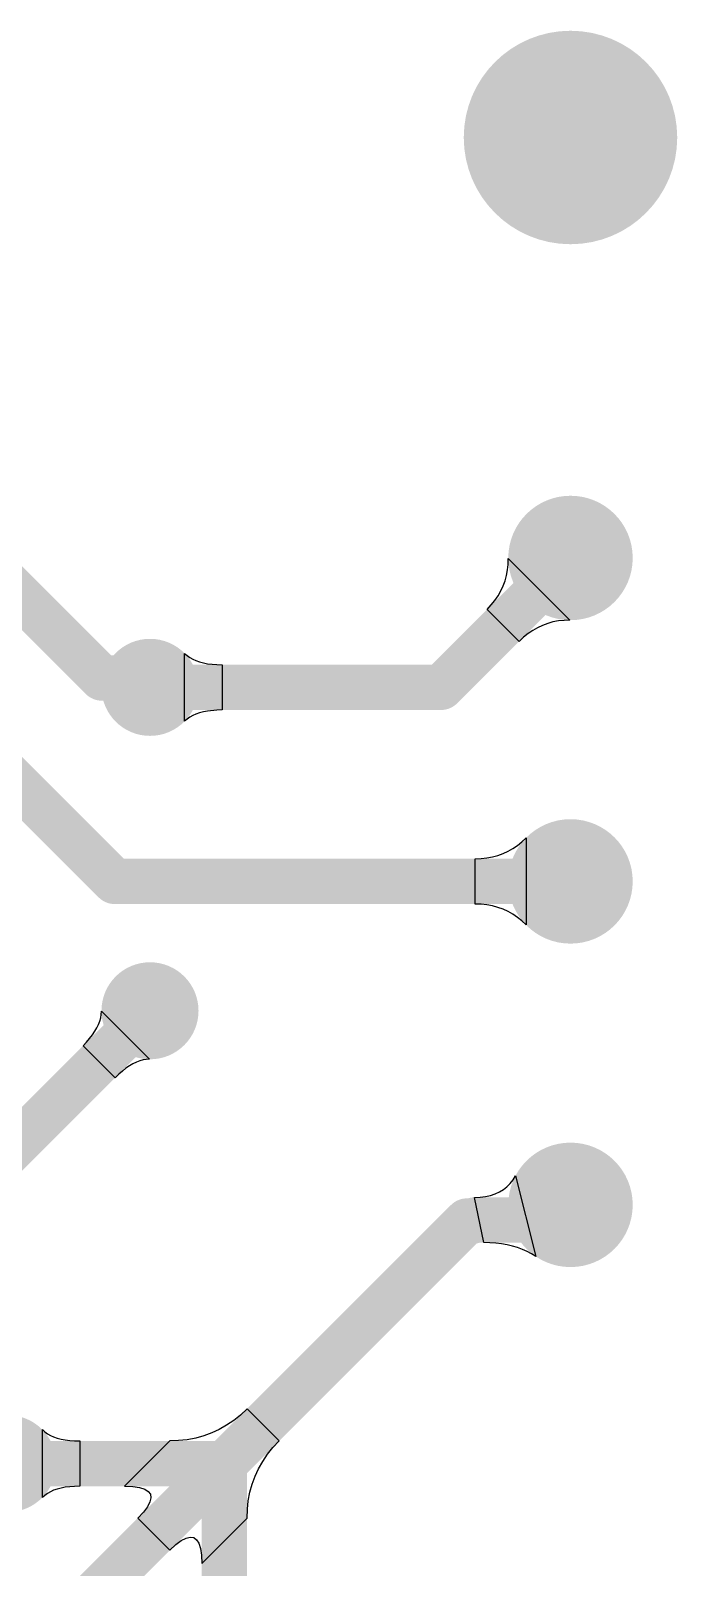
# Model space of a CAD drawing. Header units: inches. Extents: x 0.13 to 2.13, y 0.1 to 1.6.
# Drawn here: x 1.738 to 2.132, y 0.606 to 1.541 of the extents above; entities that cross this region are included whole.
import ezdxf

# ---------------------------------------------------------------- set-up
doc = ezdxf.new("R2010")
doc.units = ezdxf.units.IN
doc.header["$MEASUREMENT"] = 0
doc.layers.add('Pad Holes', color=156, linetype='Continuous')
doc.layers.add('Top Layer', color=1, linetype='Continuous')

# ---------------------------------------------------------------- blocks, each defined once
blk = doc.blocks.new('XS3________13')
at = {"layer": 'Pad Holes'}
h = blk.add_hatch(color=7, dxfattribs=at)
edge = h.paths.add_edge_path()
edge.add_arc((-0.19685, 0), 0.01969, 0, 360)
h = blk.add_hatch(color=7, dxfattribs=at)
edge = h.paths.add_edge_path()
edge.add_arc((0, 0), 0.01969, 0, 360)
h = blk.add_hatch(color=7, dxfattribs=at)
edge = h.paths.add_edge_path()
edge.add_arc((0.19685, 0), 0.01969, 0, 360)
at = {"layer": 'Top Layer'}
h = blk.add_hatch(color=1, dxfattribs=at)
edge = h.paths.add_edge_path()
edge.add_arc((-0.19685, 0), 0.03787, 0, 360)
h = blk.add_hatch(color=1, dxfattribs=at)
edge = h.paths.add_edge_path()
edge.add_arc((0, 0), 0.03787, 0, 360)
h = blk.add_hatch(color=1, dxfattribs=at)
edge = h.paths.add_edge_path()
edge.add_arc((0.19685, 0), 0.03787, 0, 360)
blk = doc.blocks.new('R_THT_10_8___19')
at = {"layer": 'Pad Holes'}
h = blk.add_hatch(color=7, dxfattribs=at)
edge = h.paths.add_edge_path()
edge.add_arc((0, 0), 0.01575, 0, 360)
h = blk.add_hatch(color=7, dxfattribs=at)
edge = h.paths.add_edge_path()
edge.add_arc((0.4252, 0), 0.01575, 0, 360)
at = {"layer": 'Top Layer'}
h = blk.add_hatch(color=1, dxfattribs=at)
edge = h.paths.add_edge_path()
edge.add_arc((0, 0), 0.02953, 0, 360)
h = blk.add_hatch(color=1, dxfattribs=at)
edge = h.paths.add_edge_path()
edge.add_arc((0.4252, 0), 0.02953, 0, 360)
blk = doc.blocks.new('C_THT_5___23')
at = {"layer": 'Pad Holes'}
h = blk.add_hatch(color=7, dxfattribs=at)
edge = h.paths.add_edge_path()
edge.add_arc((0, 0), 0.01575, 0, 360)
h = blk.add_hatch(color=7, dxfattribs=at)
edge = h.paths.add_edge_path()
edge.add_arc((0.19685, 0), 0.01575, 0, 360)
at = {"layer": 'Top Layer'}
h = blk.add_hatch(color=1, dxfattribs=at)
edge = h.paths.add_edge_path()
edge.add_arc((0, 0), 0.02953, 0, 360)
h = blk.add_hatch(color=1, dxfattribs=at)
edge = h.paths.add_edge_path()
edge.add_arc((0.19685, 0), 0.02953, 0, 360)

msp = doc.modelspace()

# ---------------------------------------------------------------- hatches: boundary and pattern name
at = {"layer": 'Pad Holes'}
h = msp.add_hatch(color=7, dxfattribs=at)
edge = h.paths.add_edge_path()
edge.add_arc((2.06693, 1.47638), 0.06496, 0, 360)
at = {"layer": 'Top Layer'}
h = msp.add_hatch(color=1, dxfattribs=at)
edge = h.paths.add_edge_path()
edge.add_arc((2.06693, 1.47638), 0.06496, 0, 360)

# ---------------------------------------------------------------- linework, layer by layer
for p, q in [((2.0286, 1.21315), (2.02896, 1.21658)), ((2.02896, 1.21658), (2.02906, 1.22009)), ((2.02906, 1.22009), (2.06655, 1.1826)), ((2.02592, 1.20346), (2.02708, 1.20659)), ((2.02708, 1.20659), (2.02797, 1.20983)), ((2.02797, 1.20983), (2.0286, 1.21315)), ((2.02087, 1.19462), (2.02282, 1.19747)), ((2.02282, 1.19747), (2.0245, 1.20042)), ((2.0245, 1.20042), (2.02592, 1.20346)), ((2.01617, 1.1892), (2.01865, 1.19186)), ((2.03566, 1.16971), (2.01617, 1.1892)), ((2.01865, 1.19186), (2.02087, 1.19462)), ((2.04991, 1.17947), (2.04687, 1.17805)), ((2.05305, 1.18062), (2.04991, 1.17947)), ((2.05628, 1.18152), (2.05305, 1.18062)), ((2.05961, 1.18214), (2.05628, 1.18152)), ((2.06303, 1.1825), (2.05961, 1.18214)), ((2.06655, 1.1826), (2.06303, 1.1825)), ((2.03832, 1.1722), (2.03566, 1.16971)), ((2.04107, 1.17441), (2.03832, 1.1722)), ((2.04393, 1.17636), (2.04107, 1.17441)), ((2.04687, 1.17805), (2.04393, 1.17636)), ((1.83211, 1.12106), (1.83211, 1.1624)), ((1.83211, 1.1624), (1.83355, 1.16109)), ((1.83355, 1.16109), (1.83518, 1.15992)), ((1.83518, 1.15992), (1.83699, 1.15889)), ((1.83699, 1.15889), (1.83899, 1.15799)), ((1.83899, 1.15799), (1.84117, 1.15724)), ((1.84117, 1.15724), (1.84354, 1.15662)), ((1.84354, 1.15662), (1.84609, 1.15613)), ((1.84609, 1.15613), (1.84883, 1.15579)), ((1.84883, 1.15579), (1.85175, 1.15558)), ((1.85175, 1.15558), (1.85485, 1.15551)), ((1.85485, 1.15551), (1.85486, 1.12795)), ((1.83355, 1.12237), (1.83211, 1.12106)), ((1.83518, 1.12354), (1.83355, 1.12237)), ((1.83699, 1.12458), (1.83518, 1.12354)), ((1.83899, 1.12547), (1.83699, 1.12458)), ((1.84117, 1.12623), (1.83899, 1.12547)), ((1.84354, 1.12685), (1.84117, 1.12623)), ((1.84609, 1.12733), (1.84354, 1.12685)), ((1.85175, 1.12789), (1.84609, 1.12733)), ((1.85486, 1.12795), (1.85175, 1.12789)), ((2.03465, 1.04555), (2.03733, 1.04771)), ((2.03733, 1.04771), (2.03988, 1.05013)), ((2.03988, 1.05013), (2.03988, 0.99711)), ((2.01608, 1.03791), (2.01947, 1.03855)), ((2.01947, 1.03855), (2.02275, 1.03944)), ((2.02275, 1.03944), (2.0259, 1.04058)), ((2.0259, 1.04058), (2.02894, 1.04199)), ((2.02894, 1.04199), (2.03185, 1.04364)), ((2.03185, 1.04364), (2.03465, 1.04555)), ((2.00893, 1.0374), (2.01256, 1.03753)), ((2.00893, 1.00984), (2.00893, 1.0374)), ((2.01256, 1.03753), (2.01608, 1.03791)), ((2.01256, 1.00972), (2.00893, 1.00984)), ((2.01608, 1.00933), (2.01256, 1.00972)), ((2.01947, 1.0087), (2.01608, 1.00933)), ((2.02275, 1.00781), (2.01947, 1.0087)), ((2.0259, 1.00666), (2.02275, 1.00781)), ((2.02894, 1.00526), (2.0259, 1.00666)), ((2.03185, 1.0036), (2.02894, 1.00526)), ((2.03465, 1.00169), (2.03185, 1.0036)), ((2.03733, 0.99953), (2.03465, 1.00169)), ((2.03988, 0.99711), (2.03733, 0.99953)), ((1.7814, 0.94264), (1.7815, 0.94459)), ((1.7815, 0.94459), (1.81073, 0.91536)), ((1.77874, 0.93452), (1.77975, 0.9366)), ((1.77975, 0.9366), (1.78053, 0.93865)), ((1.78053, 0.93865), (1.78108, 0.94066)), ((1.78108, 0.94066), (1.7814, 0.94264)), ((1.77029, 0.92363), (1.77243, 0.92588)), ((1.77243, 0.92588), (1.77604, 0.93027)), ((1.77604, 0.93027), (1.77751, 0.93241)), ((1.77751, 0.93241), (1.77874, 0.93452)), ((1.78977, 0.90414), (1.77029, 0.92363)), ((1.79423, 0.90821), (1.79202, 0.90629)), ((1.79641, 0.9099), (1.79423, 0.90821)), ((1.79855, 0.91137), (1.79641, 0.9099)), ((1.80067, 0.9126), (1.79855, 0.91137)), ((1.80274, 0.91361), (1.80067, 0.9126)), ((1.80479, 0.91439), (1.80274, 0.91361)), ((1.8068, 0.91494), (1.80479, 0.91439)), ((1.80878, 0.91526), (1.8068, 0.91494)), ((1.81073, 0.91536), (1.80878, 0.91526)), ((1.79202, 0.90629), (1.78977, 0.90414)), ((2.03022, 0.83974), (2.03194, 0.84197)), ((2.03194, 0.84197), (2.03344, 0.84447)), ((2.03344, 0.84447), (2.04577, 0.79536)), ((2.01526, 0.83186), (2.0183, 0.83251)), ((2.0183, 0.83251), (2.02113, 0.83343)), ((2.02113, 0.83343), (2.02374, 0.83461)), ((2.02374, 0.83461), (2.02612, 0.83606)), ((2.02612, 0.83606), (2.02828, 0.83777)), ((2.02828, 0.83777), (2.03022, 0.83974)), ((2.0085, 0.83133), (2.01199, 0.83146)), ((2.01411, 0.80377), (2.0085, 0.83133)), ((2.01199, 0.83146), (2.01526, 0.83186)), ((2.02151, 0.80344), (2.01411, 0.80377)), ((2.02501, 0.80301), (2.02151, 0.80344)), ((2.02838, 0.80243), (2.02501, 0.80301)), ((2.03161, 0.80167), (2.02838, 0.80243)), ((2.03471, 0.80074), (2.03161, 0.80167)), ((2.03768, 0.79965), (2.03471, 0.80074)), ((2.04051, 0.79839), (2.03768, 0.79965)), ((2.0432, 0.79696), (2.04051, 0.79839)), ((2.04577, 0.79536), (2.0432, 0.79696)), ((1.87008, 0.70256), (1.8661, 0.69886)), ((1.88957, 0.68307), (1.87008, 0.70256)), ((1.85766, 0.69262), (1.8532, 0.69009)), ((1.86196, 0.69554), (1.85766, 0.69262)), ((1.8661, 0.69886), (1.86196, 0.69554)), ((1.7455, 0.64862), (1.7455, 0.68996)), ((1.7455, 0.68996), (1.74694, 0.68865)), ((1.74694, 0.68865), (1.74857, 0.68748)), ((1.74857, 0.68748), (1.75038, 0.68645)), ((1.75038, 0.68645), (1.75238, 0.68555)), ((1.75238, 0.68555), (1.75456, 0.68479)), ((1.75456, 0.68479), (1.75693, 0.68417)), ((1.75693, 0.68417), (1.75948, 0.68369)), ((1.75948, 0.68369), (1.76221, 0.68335)), ((1.76221, 0.68335), (1.76514, 0.68314)), ((1.76514, 0.68314), (1.76824, 0.68307)), ((1.76824, 0.68307), (1.76824, 0.65551)), ((1.82303, 0.68307), (1.79547, 0.65551)), ((1.82846, 0.68327), (1.82303, 0.68307)), ((1.83373, 0.68385), (1.82846, 0.68327)), ((1.83884, 0.68482), (1.83373, 0.68385)), ((1.84379, 0.68619), (1.83884, 0.68482)), ((1.84857, 0.68794), (1.84379, 0.68619)), ((1.8532, 0.69009), (1.84857, 0.68794)), ((1.88586, 0.67909), (1.88957, 0.68307)), ((1.87963, 0.67065), (1.88255, 0.67495)), ((1.88255, 0.67495), (1.88586, 0.67909)), ((1.87495, 0.66157), (1.87709, 0.66619)), ((1.87709, 0.66619), (1.87963, 0.67065)), ((1.75948, 0.65489), (1.75693, 0.65441)), ((1.76514, 0.65544), (1.75948, 0.65489)), ((1.76824, 0.65551), (1.76514, 0.65544)), ((1.79547, 0.65551), (1.80052, 0.65532)), ((1.80052, 0.65532), (1.80462, 0.65473)), ((1.80462, 0.65473), (1.80778, 0.65376)), ((1.87183, 0.65183), (1.8732, 0.65678)), ((1.8732, 0.65678), (1.87495, 0.66157)), ((1.74694, 0.64993), (1.7455, 0.64862)), ((1.74857, 0.6511), (1.74694, 0.64993)), ((1.75038, 0.65214), (1.74857, 0.6511)), ((1.75238, 0.65303), (1.75038, 0.65214)), ((1.75456, 0.65379), (1.75238, 0.65303)), ((1.75693, 0.65441), (1.75456, 0.65379)), ((1.80778, 0.65376), (1.80999, 0.65239)), ((1.811, 0.64596), (1.80946, 0.64304)), ((1.80999, 0.65239), (1.81127, 0.65064)), ((1.81161, 0.6485), (1.811, 0.64596)), ((1.81127, 0.65064), (1.81161, 0.6485)), ((1.87027, 0.64146), (1.87086, 0.64673)), ((1.87086, 0.64673), (1.87183, 0.65183)), ((1.80697, 0.63973), (1.80355, 0.63602)), ((1.80355, 0.63602), (1.82303, 0.61654)), ((1.80946, 0.64304), (1.80697, 0.63973)), ((1.84252, 0.60847), (1.87008, 0.63602)), ((1.87008, 0.63602), (1.87027, 0.64146)), ((1.82303, 0.61654), (1.82674, 0.61996)), ((1.82674, 0.61996), (1.83005, 0.62245)), ((1.83005, 0.62245), (1.83297, 0.624)), ((1.83297, 0.624), (1.8355, 0.6246)), ((1.8355, 0.6246), (1.83765, 0.62426)), ((1.83765, 0.62426), (1.8394, 0.62299)), ((1.8394, 0.62299), (1.84077, 0.62077)), ((1.84077, 0.62077), (1.84174, 0.61761)), ((1.84174, 0.61761), (1.84233, 0.61351)), ((1.84233, 0.61351), (1.84252, 0.60847))]:
    msp.add_line(p, q, dxfattribs=at)
for points in [[(1.66758, 1.26157, 0.02756, 0.02756, 0), (1.78176, 1.14738, 0.02756, 0.02756, 0)], [(1.98819, 1.14173, 0.02756, 0.02756, 0), (2.06693, 1.22047, 0.02756, 0.02756, 0)], [(1.63206, 1.1811, 0.02756, 0.02756, 0), (1.78954, 1.02362, 0.02756, 0.02756, 0)], [(1.78176, 1.14738, 0.02756, 0.02756, 0), (1.79553, 1.14738, 0.02756, 0.02756, 0)], [(1.79553, 1.14738, 0.02756, 0.02756, 0), (1.80118, 1.14173, 0.02756, 0.02756, 0)], [(1.80118, 1.14173, 0.02756, 0.02756, 0), (1.98819, 1.14173, 0.02756, 0.02756, 0)], [(1.78954, 1.02362, 0.02756, 0.02756, 0), (2.06693, 1.02362, 0.02756, 0.02756, 0)], [(1.70681, 0.84067, 0.02756, 0.02756, 0), (1.81102, 0.94488, 0.02756, 0.02756, 0)], [(2.05771, 0.81755, 0.02756, 0.02756, 0), (2.06693, 0.82677, 0.02756, 0.02756, 0)], [(1.8563, 0.66929, 0.02756, 0.02756, 0), (2.00394, 0.81693, 0.02756, 0.02756, 0)], [(2.00394, 0.81693, 0.02756, 0.02756, 0), (2.00787, 0.81693, 0.02756, 0.02756, 0)], [(2.00787, 0.81693, 0.02756, 0.02756, 0), (2.0085, 0.81755, 0.02756, 0.02756, 0)], [(2.0085, 0.81755, 0.02756, 0.02756, 0), (2.05771, 0.81755, 0.02756, 0.02756, 0)], [(1.69882, 0.51181, 0.02756, 0.02756, 0), (1.8563, 0.66929, 0.02756, 0.02756, 0)], [(1.72441, 0.66929, 0.02756, 0.02756, 0), (1.8563, 0.66929, 0.02756, 0.02756, 0)], [(1.8563, 0.2126, 0.02756, 0.02756, 0), (1.8563, 0.66929, 0.02756, 0.02756, 0)]]:
    msp.add_lwpolyline(points, format="xyseb", dxfattribs=at)
for points in [[(2.06004, 1.22047, 0.01378, 0.01378, 1), (2.07382, 1.22047, 0.01378, 0.01378, 1)], [(1.77487, 1.14738, 0.01378, 0.01378, 1), (1.78865, 1.14738, 0.01378, 0.01378, 1)], [(1.77487, 1.14738, 0.01378, 0.01378, 1), (1.78865, 1.14738, 0.01378, 0.01378, 1)], [(1.78864, 1.14738, 0.01378, 0.01378, 1), (1.80242, 1.14738, 0.01378, 0.01378, 1)], [(1.78864, 1.14738, 0.01378, 0.01378, 1), (1.80242, 1.14738, 0.01378, 0.01378, 1)], [(1.79429, 1.14173, 0.01378, 0.01378, 1), (1.80807, 1.14173, 0.01378, 0.01378, 1)], [(1.79429, 1.14173, 0.01378, 0.01378, 1), (1.80807, 1.14173, 0.01378, 0.01378, 1)], [(1.9813, 1.14173, 0.01378, 0.01378, 1), (1.99508, 1.14173, 0.01378, 0.01378, 1)], [(1.9813, 1.14173, 0.01378, 0.01378, 1), (1.99508, 1.14173, 0.01378, 0.01378, 1)], [(1.78265, 1.02362, 0.01378, 0.01378, 1), (1.79643, 1.02362, 0.01378, 0.01378, 1)], [(1.78265, 1.02362, 0.01378, 0.01378, 1), (1.79643, 1.02362, 0.01378, 0.01378, 1)], [(2.06004, 1.02362, 0.01378, 0.01378, 1), (2.07382, 1.02362, 0.01378, 0.01378, 1)], [(1.80413, 0.94488, 0.01378, 0.01378, 1), (1.81791, 0.94488, 0.01378, 0.01378, 1)], [(2.06004, 0.82677, 0.01378, 0.01378, 1), (2.07382, 0.82677, 0.01378, 0.01378, 1)], [(1.99705, 0.81693, 0.01378, 0.01378, 1), (2.01083, 0.81693, 0.01378, 0.01378, 1)], [(1.99705, 0.81693, 0.01378, 0.01378, 1), (2.01083, 0.81693, 0.01378, 0.01378, 1)], [(2.00098, 0.81693, 0.01378, 0.01378, 1), (2.01476, 0.81693, 0.01378, 0.01378, 1)], [(2.00098, 0.81693, 0.01378, 0.01378, 1), (2.01476, 0.81693, 0.01378, 0.01378, 1)], [(2.00161, 0.81755, 0.01378, 0.01378, 1), (2.01539, 0.81755, 0.01378, 0.01378, 1)], [(2.00161, 0.81755, 0.01378, 0.01378, 1), (2.01539, 0.81755, 0.01378, 0.01378, 1)], [(2.05082, 0.81755, 0.01378, 0.01378, 1), (2.0646, 0.81755, 0.01378, 0.01378, 1)], [(2.05082, 0.81755, 0.01378, 0.01378, 1), (2.0646, 0.81755, 0.01378, 0.01378, 1)], [(1.84941, 0.66929, 0.01378, 0.01378, 1), (1.86319, 0.66929, 0.01378, 0.01378, 1)], [(1.84941, 0.66929, 0.01378, 0.01378, 1), (1.86319, 0.66929, 0.01378, 0.01378, 1)], [(1.84941, 0.66929, 0.01378, 0.01378, 1), (1.86319, 0.66929, 0.01378, 0.01378, 1)], [(1.84941, 0.66929, 0.01378, 0.01378, 1), (1.86319, 0.66929, 0.01378, 0.01378, 1)]]:
    msp.add_lwpolyline(points, format="xyseb", close=True, dxfattribs=at)

# ---------------------------------------------------------------- block references
for name, p, rotation in [('XS3________13', (2.06693, 1.02362), 90), ('C_THT_5___23', (1.81102, 1.14173), 270)]:
    msp.add_blockref(name, p, dxfattribs=dict(rotation=rotation))
msp.add_blockref('R_THT_10_8___19', (1.29921, 0.66929))

doc.saveas('drawing.dxf')
